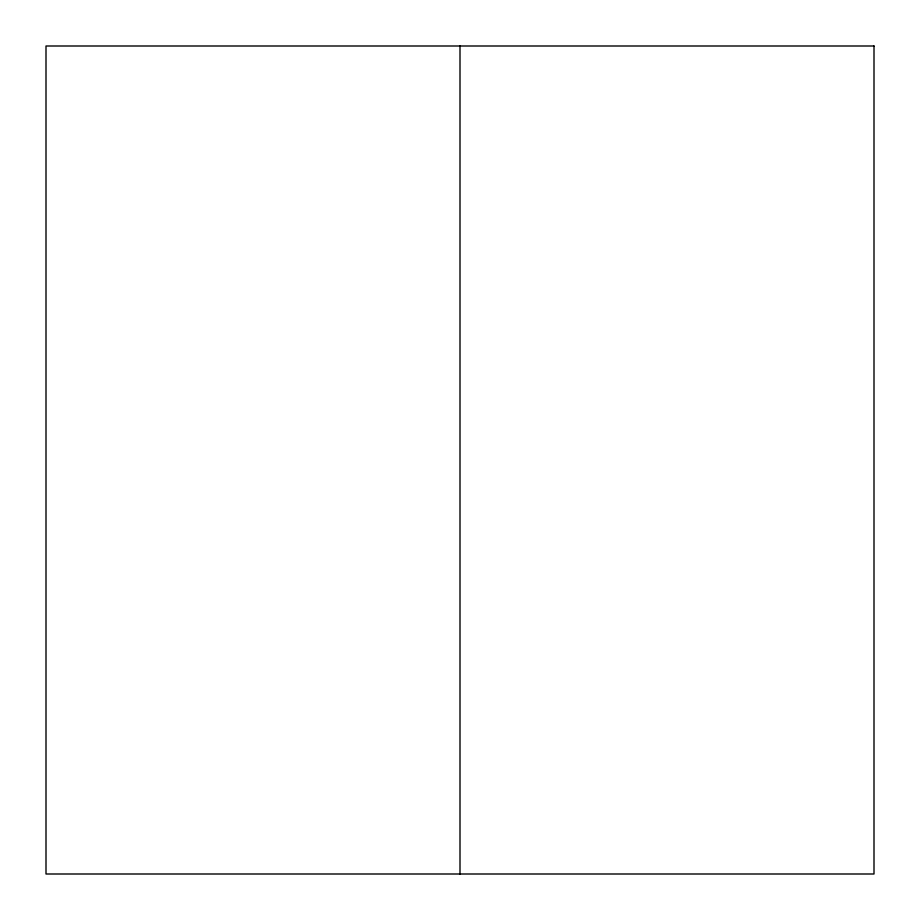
<?xml version="1.0" encoding="UTF-8"?>
<svg xmlns="http://www.w3.org/2000/svg" width="920" height="920" viewBox="0 0 920 920"><rect width="100%" height="100%" fill="white"/><g stroke="black" fill="none" stroke-linecap="round" stroke-linejoin="round"><path stroke-width="1.38" d="M460 46L460 874M874 46L46 46L46 874L874 874L874 46"/></g></svg>
